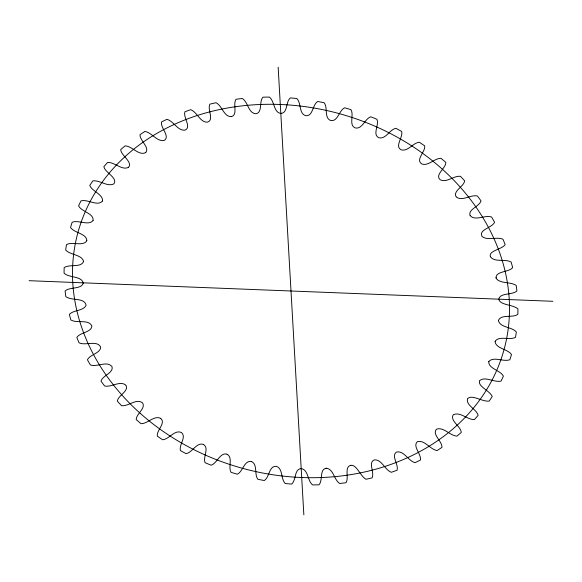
<?xml version="1.0" encoding="UTF-8"?>
<svg xmlns="http://www.w3.org/2000/svg" width="582" height="582" viewBox="0 0 582 582"><rect width="100%" height="100%" fill="white"/><g stroke="black" fill="none" stroke-linecap="round" stroke-linejoin="round"><path stroke-width="0.87" d="M498.447 320.828C500.345 327.724 511.876 326.778 516.343 331.958A229.453 190.896 15.5 0 1 515.485 337.4C509.381 340.426 499.64 335.581 495.238 341.074M83.524 261.536C80.905 268.018 69.447 263.842 64.158 267.633A229.453 190.896 15.5 0 0 64.085 273.184C68.865 277.963 81.545 275.795 83.255 282.983M83.553 261.223C81.56 254.458 70.335 255.134 65.657 250.042A229.453 190.896 15.5 0 1 66.515 244.6C72.146 241.406 83.291 246.681 86.798 240.773M498.476 320.413L498.461 320.617M83.51 261.747L83.546 261.333M498.498 320.202C501.502 314.004 512.567 318.179 517.842 314.367A229.453 190.896 15.5 0 0 517.915 308.816C512.953 304.51 500.396 305.295 498.774 299.439M495.086 341.729C496.046 348.72 507.708 348.938 511.483 354.503A229.453 190.896 15.5 0 1 509.847 359.756C503.343 362.135 494.147 356.279 489.004 361.262M86.805 240.722C86.813 233.498 74.27 233.106 70.517 227.497A229.453 190.896 15.5 0 1 72.153 222.244C78.403 219.654 88.442 226.071 93.055 220.593M495.18 341.328L495.137 341.525M488.756 361.895C488.734 368.85 500.375 370.261 503.408 376.125A229.453 190.896 15.5 0 1 501.022 381.108C494.242 382.73 485.381 376.074 479.852 380.475M93.076 220.542C94.131 213.368 81.458 211.768 78.592 205.875A229.453 190.896 15.5 0 1 80.978 200.892C87.351 198.862 97.66 206.726 102.381 201.11M488.924 361.458L488.815 361.749M102.432 201.023C103.552 194.534 92.08 191.42 89.759 185.498A229.453 190.896 15.5 0 1 92.865 180.857C99.878 179.969 107.357 187.149 113.832 183.905C118.306 177.997 104.796 172.505 103.865 166.656A229.453 190.896 15.5 0 1 107.641 162.422C114.639 162.007 122.089 170.832 128.578 167.296M479.641 380.839C477.393 386.39 490.044 390.82 492.241 396.502A229.453 190.896 15.5 0 1 489.135 401.144C482.667 401.987 471.958 394.225 467.833 398.503M467.572 398.837C465.6 405.319 476.694 409.168 478.135 415.344A229.453 190.896 15.5 0 1 474.359 419.578C467.201 419.818 460.086 411.365 453.378 414.748M453.036 415.082C450.155 421.128 460.668 426.184 461.3 432.375A229.453 190.896 15.5 0 1 456.906 436.136C449.791 435.547 443.768 426.882 436.704 429.087M128.622 167.252C132.9 161.883 120.976 155.467 120.7 149.625A229.453 190.896 15.5 0 1 125.094 145.864C132.143 146.031 138.923 156.187 145.74 152.579M145.784 152.549C149.901 147.348 139.68 140.611 140.015 134.66A229.453 190.896 15.5 0 1 144.962 131.423C151.953 132.645 156.907 141.906 164.153 140.48C170.642 136.595 160.137 127.705 161.534 121.973A229.453 190.896 15.5 0 1 166.961 119.31C173.734 121.223 177.626 130.899 184.945 130.186C191.958 127.203 182.784 117.222 184.945 111.751A229.453 190.896 15.5 0 1 190.765 109.7C197.283 112.21 200.055 122.533 207.461 122.184C214.554 119.921 207.039 109.285 209.898 104.149A229.453 190.896 15.5 0 1 216.038 102.73C222.295 105.764 223.823 117.164 231.563 116.618M436.26 429.421C432.07 434.565 442.247 441.309 441.985 447.34A229.453 190.896 15.5 0 1 437.038 450.577C430.011 449.355 424.875 439.796 417.6 441.658M417.112 441.934C412.602 446.547 421.455 454.142 420.466 460.027A229.453 190.896 15.5 0 1 415.039 462.69C408.127 460.871 403.923 450.162 396.357 452.105C390.988 456.062 398.888 464.596 397.055 470.249A229.453 190.896 15.5 0 1 391.235 472.3C384.717 469.725 381.865 459.416 374.422 459.853C367.708 462.246 374.808 472.599 372.102 477.851A229.453 190.896 15.5 0 1 365.962 479.27C360.302 476.149 356.431 463.883 350.495 465.374M350.793 465.324C343.882 467.004 349.353 477.917 345.963 482.733A229.453 190.896 15.5 0 1 339.604 483.489C334.003 479.706 333.661 469.398 326.582 468.219C319.162 468.91 323.141 480.245 319.023 484.821A229.453 190.896 15.5 0 1 312.527 484.901C307.376 480.637 308.489 469.769 301.192 468.554C294.092 469.099 296.354 480.106 291.677 484.086A229.453 190.896 15.5 0 1 285.144 483.489C280.691 478.753 283.07 468.583 276.385 466.32C268.935 465.615 269.612 477.131 264.323 480.528A229.453 190.896 15.5 0 1 257.841 479.27C254.021 474.148 257.906 464.196 251.359 461.482M231.621 116.604C238.06 114.428 232.611 104.04 236.037 99.267A229.453 190.896 15.5 0 1 242.396 98.511C248.136 102.156 248.296 113.25 255.782 113.759C262.882 112.835 258.837 101.45 262.977 97.179A229.453 190.896 15.5 0 1 269.473 97.099C274.631 101.283 273.424 111.999 280.56 113.432M326.466 468.226L326.095 468.248M280.626 113.439C287.959 113.512 285.58 101.661 290.323 97.914A229.453 190.896 15.5 0 1 296.856 98.511C301.483 103.145 298.719 114.057 305.987 115.731C313.087 116.189 312.454 104.651 317.677 101.472A229.453 190.896 15.5 0 1 324.159 102.73C328.11 107.765 323.89 118.153 330.823 120.561C338.047 121.667 338.899 110.449 344.646 107.794A229.453 190.896 15.5 0 1 350.975 109.7C354.285 114.96 348.378 125.385 355.376 127.967C362.397 129.357 364.725 118.801 370.829 116.786A229.453 190.896 15.5 0 1 376.918 119.303C379.5 124.839 372.007 134.609 378.86 137.738C385.757 139.585 389.445 129.67 395.847 128.316A229.453 190.896 15.5 0 1 401.602 131.423C403.428 137.141 394.414 146.038 401.056 149.77C407.815 152.04 412.711 142.903 419.346 142.219A229.453 190.896 15.5 0 1 424.678 145.856C425.718 151.698 415.279 159.497 421.623 163.884C428.243 166.568 434.187 158.304 440.967 158.289A229.453 190.896 15.5 0 1 445.805 162.414C446.038 168.278 434.594 174.564 440.094 179.7C446.474 183.25 453.531 175.546 460.398 176.295A229.453 190.896 15.5 0 1 464.676 180.849C463.869 186.713 452.752 190.903 456.077 196.731M29.1 280.699L552.9 301.301M250.995 461.395C243.974 460.762 243.029 471.413 237.354 474.206A229.453 190.896 15.5 0 1 231.025 472.3C227.918 466.859 233.215 457.517 227.031 454.186M226.856 454.12C220.011 452.367 217.21 463.076 211.171 465.214A229.453 190.896 15.5 0 1 205.082 462.697C202.682 456.979 209.578 448.133 203.416 444.393M203.307 444.342C196.381 442.291 192.577 452.265 186.153 453.684A229.453 190.896 15.5 0 1 180.398 450.577C178.827 444.67 186.764 437.147 181.526 432.579C174.702 429.24 169.398 439.141 162.654 439.781A229.453 190.896 15.5 0 1 157.322 436.144C156.391 430.258 166.139 423.158 160.763 418.407M160.712 418.371C154.143 415.068 147.879 423.711 141.033 423.711A229.453 190.896 15.5 0 1 136.195 419.586C136.261 413.671 146.009 408.506 142.59 402.955C136.457 397.884 128.607 406.592 121.602 405.705A229.453 190.896 15.5 0 1 117.324 401.151C118.11 395.28 129.139 391.271 125.959 385.313M456.303 197C462.224 201.692 470.503 194.395 477.364 195.981A229.453 190.896 15.5 0 1 481.016 200.885C479.401 206.581 467.572 209.462 470.161 215.624M125.697 385C119.739 380.432 111.533 387.51 104.636 386.019A229.453 190.896 15.5 0 1 100.984 381.115C102.73 375.405 113.555 373.004 112.086 366.755C107.321 360.345 97.056 367.395 90.392 364.958A229.453 190.896 15.5 0 1 87.424 359.763C90.072 354.336 100.664 353.296 100.686 347.025C96.823 339.823 85.452 345.999 79.072 342.813A229.453 190.896 15.5 0 1 76.824 337.407C80.163 332.264 91.309 332.548 91.905 326.124C88.74 318.769 76.795 323.738 70.844 319.911A229.453 190.896 15.5 0 1 69.353 314.375C73.739 309.719 83.575 311.159 86.121 305.179C84.419 297.22 71.331 301.04 65.824 296.587A229.453 190.896 15.5 0 1 65.104 291C69.542 286.715 81.727 289.538 83.255 283.041M470.191 215.675C475.283 221.364 485.01 214.642 491.608 217.042A229.453 190.896 15.5 0 1 494.576 222.237C492.277 227.889 478.36 229.475 482.034 236.423C487.607 240.992 496.381 236.51 502.928 239.187A229.453 190.896 15.5 0 1 505.176 244.593C502.055 249.54 488.48 250.427 490.35 256.647M490.371 256.698C494.787 262.78 504.994 258.481 511.156 262.089A229.453 190.896 15.5 0 1 512.647 267.625C508.915 272.609 494.635 270.819 496.228 278.596C500.876 284.016 510.29 281.506 516.176 285.413A229.453 190.896 15.5 0 1 516.896 291C512.196 295.27 500.404 292.52 498.745 299.017M495.995 277.607L496.068 277.97M278.152 67.17L303.848 514.83M140.429 413.504A220.956 183.825 15.5 0 0 503.423 351.79A220.956 183.825 15.5 0 0 229.141 107.714A220.956 183.825 15.5 0 0 140.429 413.504"/></g></svg>
